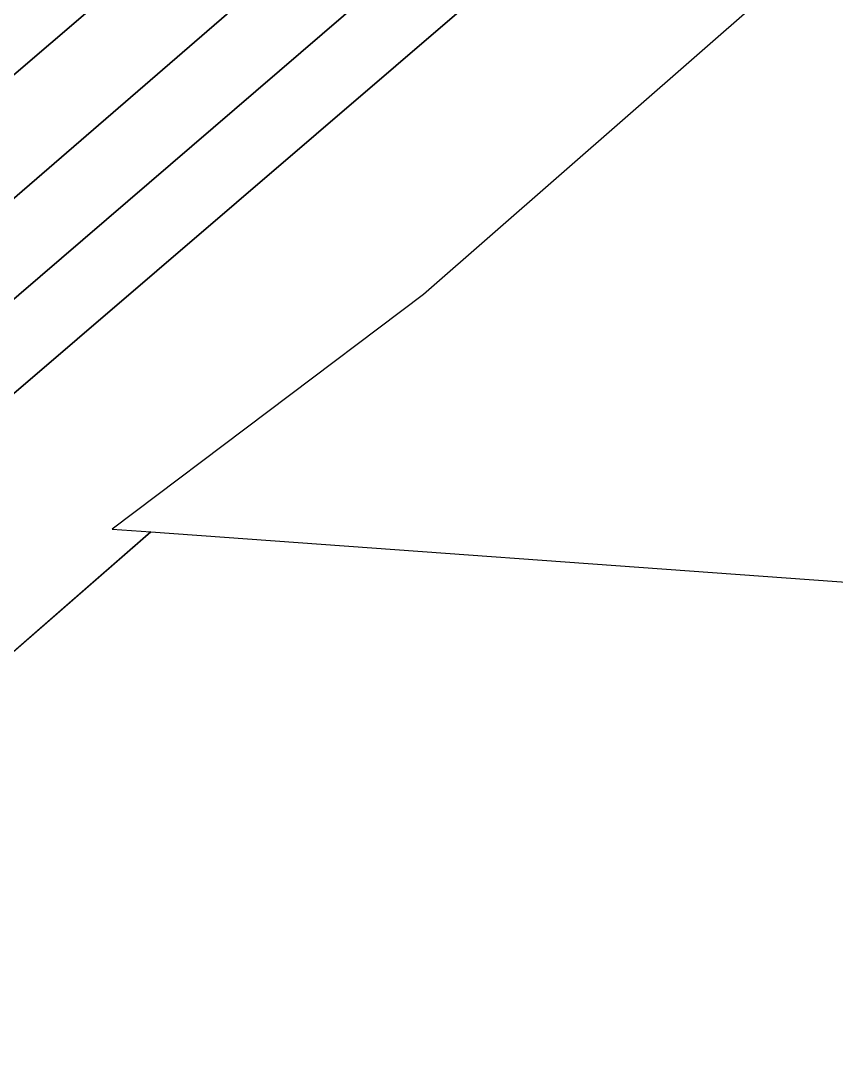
# Model space of a CAD drawing. Header units: metres. Extents: x 7542702 to 7555152, y 5804026 to 5815503.
# Drawn here: x 7545337.9 to 7545489.8, y 5807016.5 to 5807207.3 of the extents above; entities that cross this region are included whole.
import ezdxf

# ---------------------------------------------------------------- set-up
doc = ezdxf.new("R2010")
doc.units = ezdxf.units.M
doc.layers.add('Dzialki', color=165, linetype='Continuous')

msp = doc.modelspace()

# ---------------------------------------------------------------- linework, layer by layer
at = {"layer": 'Dzialki'}
for p, q in [((7545617.39, 5807437.51), (7545180.56, 5807063.62)), ((7545180.56, 5807063.62), (7545617.39, 5807437.51)), ((7545628.77, 5807426.82), (7545194.2, 5807051.03)), ((7545194.2, 5807051.03), (7545628.77, 5807426.82)), ((7545639.29, 5807415.34), (7545204.2, 5807041.79)), ((7545204.2, 5807041.79), (7545639.29, 5807415.34)), ((7545213.99, 5807032.74), (7545648.08, 5807404.95)), ((7545648.08, 5807404.95), (7545213.99, 5807032.74)), ((7545571.17, 5807294.74), (7545412.88, 5807156.3)), ((7545412.88, 5807156.3), (7545354.94, 5807112.62)), ((7545362.13, 5807112.1), (7545252.38, 5807016.5)), ((7545252.38, 5807016.5), (7545362.13, 5807112.1)), ((7545354.94, 5807112.62), (7545362.13, 5807112.1)), ((7545362.13, 5807112.1), (7546130.65, 5807056.38))]:
    msp.add_line(p, q, dxfattribs=at)

doc.saveas('drawing.dxf')
